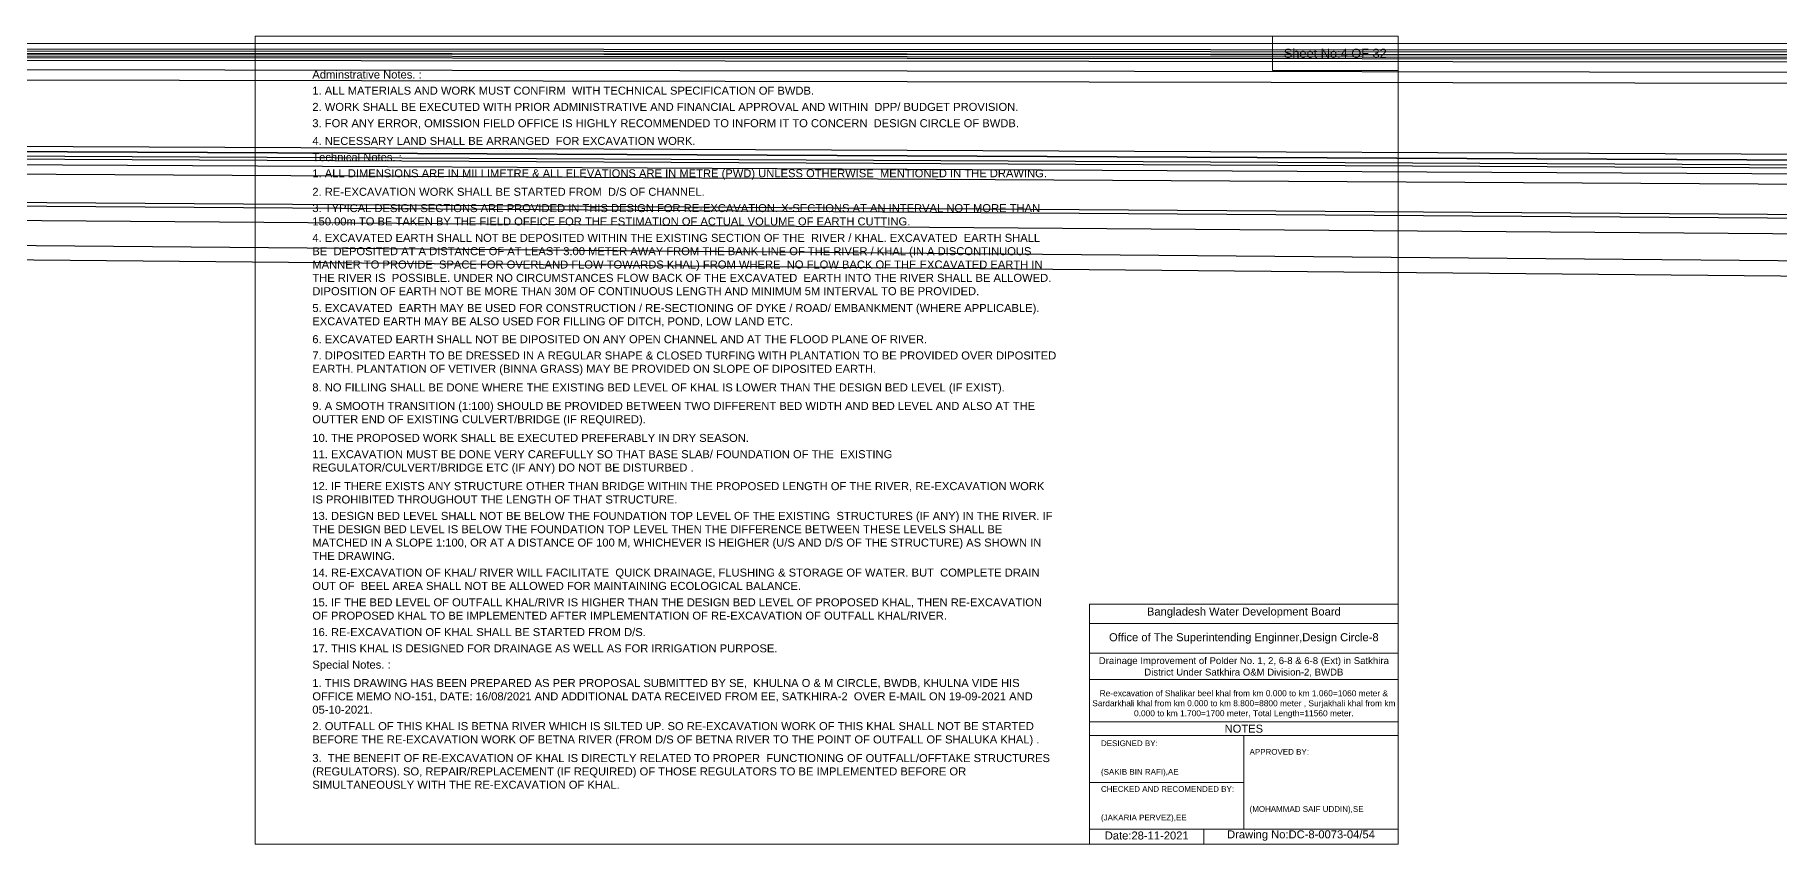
# Model space of a CAD drawing. Header units: inches. Extents: x 0 to 416000, y -4242 to 7.
# Drawn here: x 128843 to 138000, y -4242 to 7 of the extents above; entities that cross this region are included whole.
import ezdxf

# ---------------------------------------------------------------- set-up
doc = ezdxf.new("R2010")
doc.units = ezdxf.units.IN
doc.header["$LTSCALE"] = 7
doc.header["$MEASUREMENT"] = 0
doc.layers.add('Cross section Data Border', color=7, linetype='Continuous', lineweight=9)
doc.layers.add('Cross Section Labels', color=7, linetype='Continuous', lineweight=9)
doc.styles.get("Standard").update_dxf_attribs({"font": 'arial.ttf'})
doc.dimstyles.get("Standard").update_dxf_attribs({"dimtxt": 0.18, "dimasz": 0.18, "dimexe": 0.18, "dimexo": 0.0625, "dimgap": 0.09, "dimtad": 0, "dimtih": 1, "dimtoh": 1, "dimdec": 4, "dimzin": 0, "dimdsep": 46, "dimtxsty": 'Standard', "dimcen": 0.09, "dimadec": 0, "dimazin": 0, "dimtfac": 1, "dimtdec": 4, "dimtofl": 0, "dimtmove": 0, "dimatfit": 3, "dimfxl": 1, "dimtolj": 1, "dimtzin": 0, "dimarcsym": 0})

msp = doc.modelspace()

# ---------------------------------------------------------------- linework, layer by layer
at = {"layer": 'Cross section Data Border'}
for points in [[(130000, 0), (136000, 0), (136000, -4242), (130000, -4242)], [(135340, 0), (136000, 0), (136000, -180), (135340, -180)]]:
    msp.add_lwpolyline(points, close=True, dxfattribs=at)
for points in [[(134380, -4242), (134380, -2982), (136000, -2982)], [(134380, -3084), (136000, -3084)], [(134380, -3240), (136000, -3240)], [(134380, -3378), (136000, -3378)], [(134380, -3600), (136000, -3600)], [(134380, -3672), (136000, -3672)], [(135190, -3672), (135190, -4164)], [(134380, -3918), (135190, -3918)], [(134380, -4164), (136000, -4164)], [(134980, -4164), (134980, -4242)]]:
    msp.add_lwpolyline(points, dxfattribs=at)

# ---------------------------------------------------------------- texts
at = {"layer": 'Cross section Data Border', "attachment_point": 5}
for s, insert, char_height in [('Sheet No:4 OF 32', (135670, -90), 48), ('Bangladesh Water Development Board', (135190, -3027), 42), ('Office of The Superintending Enginner,Design Circle-8', (135190, -3162), 42)]:
    msp.add_mtext(s, dxfattribs=dict(at, insert=insert, char_height=char_height))
at = {"layer": 'Cross section Data Border'}
for s, insert, char_height, width, attachment_point in [('Adminstrative Notes. :', (130300, -180), 42, 3900, 1), ('1. ALL MATERIALS AND WORK MUST CONFIRM  WITH TECHNICAL SPECIFICATION OF BWDB.', (130300, -264.7), 42, 3900, 1), ('2. WORK SHALL BE EXECUTED WITH PRIOR ADMINISTRATIVE AND FINANCIAL APPROVAL AND WITHIN  DPP/ BUDGET PROVISION.', (130300, -350.1), 42, 3900, 1), ('3. FOR ANY ERROR, OMISSION FIELD OFFICE IS HIGHLY RECOMMENDED TO INFORM IT TO CONCERN  DESIGN CIRCLE OF BWDB.', (130300, -435.6), 42, 3900, 1), ('4. NECESSARY LAND SHALL BE ARRANGED  FOR EXCAVATION WORK. ', (130300, -528.7), 42, 3900, 1), ('Technical Notes. :', (130300, -614.1), 42, 3900, 1), ('1. ALL DIMENSIONS ARE IN MILLIMETRE & ALL ELEVATIONS ARE IN METRE (PWD) UNLESS OTHERWISE  MENTIONED IN THE DRAWING.', (130300, -698.8), 42, 3900, 1), ('2. RE-EXCAVATION WORK SHALL BE STARTED FROM  D/S OF CHANNEL.', (130300, -795.9), 42, 3900, 1), ('3. TYPICAL DESIGN SECTIONS ARE PROVIDED IN THIS DESIGN FOR RE-EXCAVATION. X-SECTIONS AT AN INTERVAL NOT MORE THAN 150.00m TO BE TAKEN BY THE FIELD OFFICE FOR THE ESTIMATION OF ACTUAL VOLUME OF EARTH CUTTING.', (130300, -881.4), 42, 3900, 1), ('4. EXCAVATED EARTH SHALL NOT BE DEPOSITED WITHIN THE EXISTING SECTION OF THE  RIVER / KHAL. EXCAVATED  EARTH SHALL BE  DEPOSITED AT A DISTANCE OF AT LEAST 3.00 METER AWAY FROM THE BANK LINE OF THE RIVER / KHAL (IN A DISCONTINUOUS  MANNER TO PROVIDE  SPACE FOR OVERLAND FLOW TOWARDS KHAL) FROM WHERE  NO FLOW BACK OF THE EXCAVATED EARTH IN THE RIVER IS  POSSIBLE. UNDER NO CIRCUMSTANCES FLOW BACK OF THE EXCAVATED  EARTH INTO THE RIVER SHALL BE ALLOWED. DIPOSITION OF EARTH NOT BE MORE THAN 30M OF CONTINUOUS LENGTH AND MINIMUM 5M INTERVAL TO BE PROVIDED.', (130300, -1037.6), 42, 3900, 1), ('5. EXCAVATED  EARTH MAY BE USED FOR CONSTRUCTION / RE-SECTIONING OF DYKE / ROAD/ EMBANKMENT (WHERE APPLICABLE). EXCAVATED EARTH MAY BE ALSO USED FOR FILLING OF DITCH, POND, LOW LAND ETC.', (130300, -1406), 42, 3900, 1), ('6. EXCAVATED EARTH SHALL NOT BE DIPOSITED ON ANY OPEN CHANNEL AND AT THE FLOOD PLANE OF RIVER.', (130300, -1569.8), 42, 3900, 1), ('7. DIPOSITED EARTH TO BE DRESSED IN A REGULAR SHAPE & CLOSED TURFING WITH PLANTATION TO BE PROVIDED OVER DIPOSITED EARTH. PLANTATION OF VETIVER (BINNA GRASS) MAY BE PROVIDED ON SLOPE OF DIPOSITED EARTH.^J', (130300, -1655.3), 42, 3900, 1), ('8. NO FILLING SHALL BE DONE WHERE THE EXISTING BED LEVEL OF KHAL IS LOWER THAN THE DESIGN BED LEVEL (IF EXIST).', (130300, -1823.1), 42, 3900, 1), ('9. A SMOOTH TRANSITION (1:100) SHOULD BE PROVIDED BETWEEN TWO DIFFERENT BED WIDTH AND BED LEVEL AND ALSO AT THE OUTTER END OF EXISTING CULVERT/BRIDGE (IF REQUIRED).', (130300, -1920.2), 42, 3900, 1), ('10. THE PROPOSED WORK SHALL BE EXECUTED PREFERABLY IN DRY SEASON.', (130300, -2088.1), 42, 3900, 1), ('11. EXCAVATION MUST BE DONE VERY CAREFULLY SO THAT BASE SLAB/ FOUNDATION OF THE  EXISTING REGULATOR/CULVERT/BRIDGE ETC (IF ANY) DO NOT BE DISTURBED .^J', (130300, -2173.5), 42, 3900, 1), ('12. IF THERE EXISTS ANY STRUCTURE OTHER THAN BRIDGE WITHIN THE PROPOSED LENGTH OF THE RIVER, RE-EXCAVATION WORK IS PROHIBITED THROUGHOUT THE LENGTH OF THAT STRUCTURE.', (130300, -2341.4), 42, 3900, 1), ('13. DESIGN BED LEVEL SHALL NOT BE BELOW THE FOUNDATION TOP LEVEL OF THE EXISTING  STRUCTURES (IF ANY) IN THE RIVER. IF THE DESIGN BED LEVEL IS BELOW THE FOUNDATION TOP LEVEL THEN THE DIFFERENCE BETWEEN THESE LEVELS SHALL BE MATCHED IN A SLOPE 1:100, OR AT A DISTANCE OF 100 M, WHICHEVER IS HEIGHER (U/S AND D/S OF THE STRUCTURE) AS SHOWN IN THE DRAWING.', (130300, -2497.6), 42, 3900, 1), ('14. RE-EXCAVATION OF KHAL/ RIVER WILL FACILITATE  QUICK DRAINAGE, FLUSHING & STORAGE OF WATER. BUT  COMPLETE DRAIN OUT OF  BEEL AREA SHALL NOT BE ALLOWED FOR MAINTAINING ECOLOGICAL BALANCE.', (130300, -2795.2), 42, 3900, 1), ('15. IF THE BED LEVEL OF OUTFALL KHAL/RIVR IS HIGHER THAN THE DESIGN BED LEVEL OF PROPOSED KHAL, THEN RE-EXCAVATION OF PROPOSED KHAL TO BE IMPLEMENTED AFTER IMPLEMENTATION OF RE-EXCAVATION OF OUTFALL KHAL/RIVER.', (130300, -2951.4), 42, 3900, 1), ('16. RE-EXCAVATION OF KHAL SHALL BE STARTED FROM D/S.', (130300, -3107.7), 42, 3900, 1), ('17. THIS KHAL IS DESIGNED FOR DRAINAGE AS WELL AS FOR IRRIGATION PURPOSE.^J', (130300, -3193.1), 42, 3900, 1), ('Special Notes. :', (130300, -3278.6), 42, 3900, 1), ('Drainage Improvement of Polder No. 1, 2, 6-8 & 6-8 (Ext) in Satkhira District Under Satkhira O&M Division-2, BWDB', (135190, -3312), 36, 1680, 5), ('1. THIS DRAWING HAS BEEN PREPARED AS PER PROPOSAL SUBMITTED BY SE,  KHULNA O & M CIRCLE, BWDB, KHULNA VIDE HIS OFFICE MEMO NO-151, DATE: 16/08/2021 AND ADDITIONAL DATA RECEIVED FROM EE, SATKHIRA-2  OVER E-MAIL ON 19-09-2021 AND 05-10-2021.^J', (130300, -3375), 42, 3900, 1), ('Re-excavation of Shalikar beel khal from km 0.000 to km 1.060=1060 meter & Sardarkhali khal from km 0.000 to km 8.800=8800 meter , Surjakhali khal from km 0.000 to km 1.700=1700 meter, Total Length=11560 meter.', (135190, -3507), 31.4683, 1620, 5), ('2. OUTFALL OF THIS KHAL IS BETNA RIVER WHICH IS SILTED UP. SO RE-EXCAVATION WORK OF THIS KHAL SHALL NOT BE STARTED BEFORE THE RE-EXCAVATION WORK OF BETNA RIVER (FROM D/S OF BETNA RIVER TO THE POINT OF OUTFALL OF SHALUKA KHAL) .   ', (130300, -3601.3), 42, 3900, 1), ('NOTES', (135190, -3636), 42, 1680, 5), ('DESIGNED BY:^J^J^J(SAKIB BIN RAFI),AE', (134440, -3792), 30, 840, 4), ('APPROVED BY:^J^J^J^J^J^J(MOHAMMAD SAIF UDDIN),SE', (135220, -3912), 30, 840, 4), ('3.  THE BENEFIT OF RE-EXCAVATION OF KHAL IS DIRECTLY RELATED TO PROPER  FUNCTIONING OF OUTFALL/OFFTAKE STRUCTURES (REGULATORS). SO, REPAIR/REPLACEMENT (IF REQUIRED) OF THOSE REGULATORS TO BE IMPLEMENTED BEFORE OR SIMULTANEOUSLY WITH THE RE-EXCAVATION OF KHAL.        ', (130300, -3769.2), 42, 3900, 1), ('CHECKED AND RECOMENDED BY:^J^J^J(JAKARIA PERVEZ),EE', (134440, -4032), 30, 840, 4), ('Date:28-11-2021', (134680, -4197), 42, 840, 5), ('Drawing No:DC-8-0073-04/54', (135490, -4197), 42, 1320, 5)]:
    msp.add_mtext(s, dxfattribs=dict(at, insert=insert, char_height=char_height, width=width, attachment_point=attachment_point))

# ---------------------------------------------------------------- leaders
at = {"layer": 'Cross Section Labels', "annotation_type": 0, "has_hookline": 1, "hookline_direction": 0, "text_width": 497}
for points in [[(0, 0), (223015, -154.2), (223194.9, -154.2)], [(0, 0), (252652, -245.4), (252831.9, -245.4)], [(0, 0), (262182, -225.9), (262361.9, -225.9)], [(0, 0), (313700, -185.7), (313879.9, -185.7)], [(0, 0), (332446, -171.3), (332625.9, -171.3)], [(0, 0), (342778, -95.2), (342957.9, -95.2)], [(0, 0), (383141, -273.2), (383320.9, -273.2)], [(0, 0), (392544, -311.8), (392723.9, -311.8)], [(0, 0), (402652, -286.9), (402831.9, -286.9)], [(0, 0), (202878.5, -361.4), (203058.4, -361.4)], [(0, 0), (212708, -289.6), (212887.9, -289.6)], [(0, 0), (292730, -1643.9), (292909.9, -1643.9)], [(0, 0), (302388, -1582.6), (302567.9, -1582.6)], [(0, 0), (322958, -1614.4), (323137.9, -1614.4)], [(0, 0), (332565, -1623.5), (332744.9, -1623.5)], [(0, 0), (342899, -1610.9), (343078.9, -1610.9)], [(0, 0), (372584, -1670.8), (372763.9, -1670.8)], [(0, 0), (382536, -1802.2), (382715.9, -1802.2)], [(0, 0), (232555, -1747.4), (232734.9, -1747.4)], [(0, 0), (242747, -1679.5), (242926.9, -1679.5)], [(0, 0), (252778, -1712.3), (252957.9, -1712.3)], [(0, 0), (193167, -1760.6), (193346.9, -1760.6)], [(0, 0), (212832, -1815), (213011.9, -1815)]]:
    msp.add_leader(points, dimstyle='Standard', override={"dimasz": 43.2}, dxfattribs=at)

doc.saveas('drawing.dxf')
